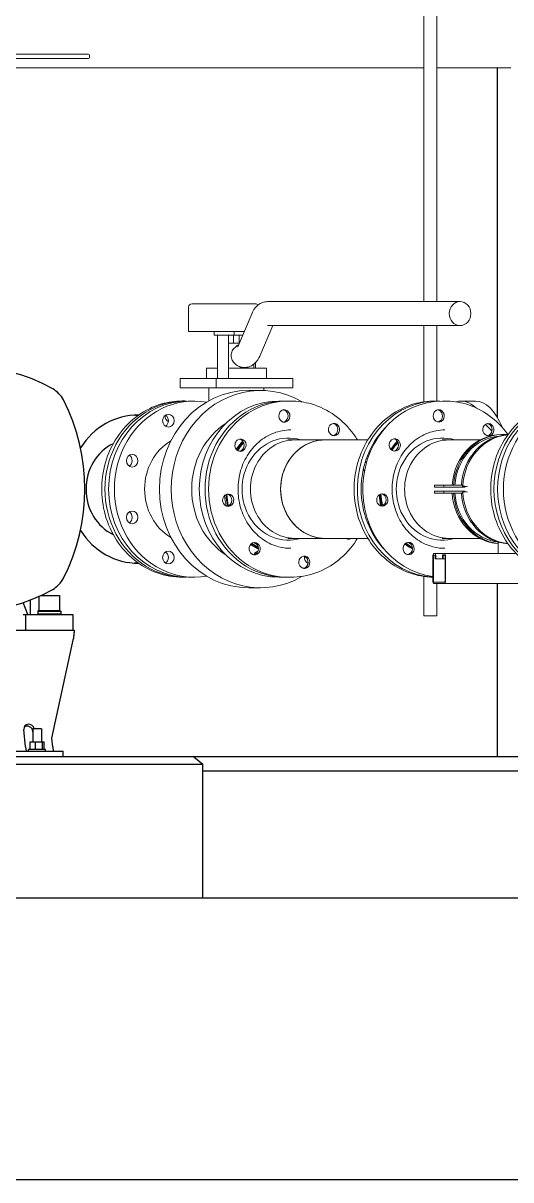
# Model space of a CAD drawing. Header units: millimetres. Extents: x -4172 to 126100, y -2 to 142133.
# Drawn here: x 62007 to 62698, y 42418 to 44059 of the extents above; entities that cross this region are included whole.
import ezdxf

# ---------------------------------------------------------------- set-up
doc = ezdxf.new("R2010")
doc.units = ezdxf.units.MM
doc.header["$LTSCALE"] = 100
for name, color, linetype, lineweight, true_color in [('P_Biomass (BM)', 150, 'Continuous', 18, 0x007fff), ('P_Cable Ducts (CD)', 30, 'Continuous', 18, 0xff7f00), ('P_Technical Water (TW)', 140, 'Continuous', 18, 0x00bfff)]:
    doc.layers.add(name, color=color, linetype=linetype, lineweight=lineweight, true_color=true_color)
doc.layers.add('Visible', color=7, linetype='Continuous', lineweight=25)

msp = doc.modelspace()

# ---------------------------------------------------------------- linework, layer by layer
at = {"layer": 'P_Biomass (BM)'}
for p, q in [((61974.78, 44014.58), (62099.34, 44014.58)), ((62099.34, 44008.58), (61974.78, 44008.58)), ((62099.39, 44014.58), (62099.34, 44014.58)), ((62099.34, 44008.58), (62099.39, 44008.58)), ((62100.89, 44010.08), (62100.89, 44013.08)), ((62241.28, 43621.08), (62241.28, 43655.58)), ((62246.28, 43660.58), (62336.28, 43660.58)), ((62353.23, 43663.58), (62626.36, 43663.58)), ((62311.06, 43599.63), (62331.54, 43647.42)), ((62342.31, 43586.24), (62360.89, 43629.58)), ((62353.23, 43629.58), (62626.36, 43629.58)), ((62277.77, 43621.08), (62241.28, 43621.08)), ((62277.77, 43621.08), (62306.02, 43621.08)), ((62277.77, 43616.08), (62277.77, 43621.08)), ((62277.77, 43616.08), (62306.02, 43616.08)), ((62282.18, 43554.58), (62282.18, 43616.08)), ((62298.18, 43554.58), (62298.18, 43616.08)), ((62305.17, 43604.58), (62305.17, 43616.08)), ((62306.02, 43621.08), (62320.25, 43621.08)), ((62306.02, 43616.08), (62306.02, 43621.08)), ((62306.02, 43616.08), (62318.11, 43616.08)), ((62313.17, 43604.58), (62313.17, 43616.08)), ((62298.18, 43604.58), (62313.18, 43604.58)), ((62334.17, 43575.01), (62334.17, 43569.08)), ((62336.17, 43569.08), (62336.17, 43576.82)), ((62266.67, 43569.08), (62282.18, 43569.08)), ((62266.67, 43569.08), (62266.67, 43554.58)), ((62298.18, 43569.08), (62351.67, 43569.08)), ((62319.89, 43570.08), (62320.63, 43570.08)), ((62351.67, 43569.08), (62351.67, 43554.58)), ((62280.68, 43554.58), (62229.25, 43554.58)), ((62229.25, 43554.58), (62229.25, 43541.08)), ((62229.25, 43541.08), (62280.68, 43541.08)), ((62270.17, 43541.08), (62270.17, 43522.85)), ((62280.68, 43554.58), (62389.1, 43554.58)), ((62280.68, 43541.08), (62280.68, 43554.58)), ((62280.68, 43541.08), (62389.1, 43541.08)), ((62348.17, 43541.08), (62348.17, 43537.48)), ((62389.1, 43554.58), (62389.1, 43541.08)), ((62343.36, 43537.58), (62326.64, 43537.58)), ((62249.06, 43522.58), (62240.92, 43522.58)), ((62377.65, 43522.58), (62369.5, 43522.58)), ((62382.79, 43522.58), (62386.22, 43522.58)), ((62593.67, 43522.58), (62590.24, 43522.58)), ((62601.39, 43522.58), (62604.82, 43522.58)), ((62628.27, 43522.58), (62648.15, 43522.58)), ((62684.97, 43475.08), (62687.11, 43475.08)), ((62382.36, 43467.43), (62392.22, 43467.43)), ((62392.22, 43467.43), (62435.08, 43467.43)), ((62435.08, 43467.43), (62495.61, 43467.43)), ((62600.96, 43467.43), (62610.82, 43467.43)), ((62610.82, 43467.43), (62654.64, 43467.43)), ((62590.27, 43403.08), (62603.34, 43403.08)), ((62590.27, 43403.08), (62590.27, 43400.58)), ((62603.34, 43400.58), (62590.27, 43400.58)), ((62603.34, 43394.58), (62590.27, 43394.58)), ((62590.27, 43392.08), (62590.27, 43394.58)), ((62590.27, 43392.08), (62603.34, 43392.08)), ((62603.34, 43400.58), (62603.34, 43403.08)), ((62603.34, 43403.08), (62629.27, 43403.08)), ((62633.22, 43400.58), (62603.34, 43400.58)), ((62603.34, 43394.58), (62603.34, 43392.08)), ((62633.22, 43394.58), (62603.34, 43394.58)), ((62603.34, 43392.08), (62629.27, 43392.08)), ((62629.2, 43401.82), (62630.27, 43401.82)), ((62629.2, 43393.33), (62630.27, 43393.33)), ((62630.27, 43401.82), (62637.17, 43401.41)), ((62630.27, 43393.33), (62637.17, 43393.75)), ((62633.26, 43401.58), (62631, 43401.72)), ((62633.26, 43393.58), (62631, 43393.44)), ((62633.99, 43401.47), (62633.25, 43401.47)), ((62633.99, 43393.69), (62633.25, 43393.69)), ((62635.03, 43401.41), (62633.99, 43401.47)), ((62635.03, 43393.75), (62633.99, 43393.69)), ((62382.36, 43327.73), (62392.22, 43327.73)), ((62392.22, 43327.73), (62435.08, 43327.73)), ((62435.08, 43327.73), (62495.61, 43327.73)), ((62600.96, 43327.73), (62610.82, 43327.73)), ((62610.82, 43327.73), (62654.64, 43327.73)), ((62680.58, 43322.08), (62682.24, 43322.08)), ((62680.58, 43322.08), (62680.58, 43306.08)), ((62587.7, 43302.08), (62587.7, 43267.58)), ((62588.56, 43267.58), (62588.56, 43302.08)), ((62590.31, 43306.08), (62589.41, 43306.08)), ((62589.41, 43304.08), (62590.31, 43304.08)), ((62603.3, 43306.08), (62590.31, 43306.08)), ((62591.17, 43302.08), (62591.17, 43298.58)), ((62591.17, 43298.58), (62592.03, 43298.58)), ((62592.03, 43298.58), (62592.03, 43302.08)), ((62601.59, 43298.58), (62592.03, 43298.58)), ((62601.59, 43302.08), (62601.59, 43298.58)), ((62601.59, 43298.58), (62602.44, 43298.58)), ((62602.44, 43298.58), (62602.44, 43302.08)), ((62605.06, 43298.58), (62602.44, 43298.58)), ((62604.2, 43306.08), (62603.3, 43306.08)), ((62603.3, 43304.08), (62604.2, 43304.08)), ((62706.23, 43306.08), (62604.2, 43306.08)), ((62605.06, 43302.08), (62605.06, 43267.58)), ((62605.92, 43267.58), (62605.92, 43302.08)), ((62249.06, 43272.58), (62240.92, 43272.58)), ((62377.65, 43272.58), (62369.5, 43272.58)), ((62382.79, 43272.58), (62386.22, 43272.58)), ((62604.2, 43265.58), (62589.41, 43265.58)), ((62589.41, 43263.58), (62604.2, 43263.58)), ((62790.21, 43263.58), (62604.2, 43263.58)), ((62343.36, 43257.58), (62326.64, 43257.58))]:
    msp.add_line(p, q, dxfattribs=at)
for centre, radius, start, end in [((62099.39, 44013.08), 1.5, 0, 90), ((62099.39, 44010.08), 1.5, 270, 0), ((62246.28, 43655.58), 5, 90, 180), ((62336.28, 43655.58), 5, 41.79659, 90)]:
    msp.add_arc(centre, radius, start, end, dxfattribs=at)
for centre, major_axis in [((62626.36, 43646.58), (0, 17)), ((62212.76, 43494.59), (0, -9)), ((62161.42, 43437.76), (0, -9)), ((62161.42, 43357.4), (0, 9)), ((62212.76, 43300.57), (0, 9))]:
    msp.add_ellipse(centre, major_axis=major_axis, ratio=0.9034838, dxfattribs=at)
for centre, major_axis, ratio, start_param, end_param in [((62343.36, 43397.58), (0, -140), 0.9034838, 2.6543912, 6.7703867), ((62235.77, 43397.58), (0, -125), 0.9034838, 3.118819, 6.305959), ((62249.06, 43397.58), (0, -125), 0.9034838, 2.982618, 6.4421599), ((62326.64, 43397.58), (0, -140), 0.9034838, 3.1415927, 6.2831853), ((62377.65, 43397.58), (0, -125), 0.9034838, 3.118819, 6.305959), ((62593.67, 43397.58), (0, -125), 0.9034838, 3.1074285, 6.2302725), ((62628.27, 43397.58), (0, 125), 0.4286222, 5.8855026, 6.4234852), ((62240.92, 43397.58), (0, -125), 0.9034838, 3.1415927, 6.2831853), ((62369.5, 43397.58), (0, -125), 0.9034838, 3.1415927, 6.2831853), ((62382.79, 43397.58), (0, 125), 0.9034838, 0, 3.1415927), ((62377.17, 43501.4), (0, 8.75), 0.9034838, 0.5838461, 5.9997831), ((62374.59, 43501.4), (0, -8.75), 0.9034838, 0.1633809, 2.8581904), ((62601.39, 43397.58), (0, 125), 0.9034838, 0, 3.0200907), ((62596.09, 43501.45), (0, 8.75), 0.9034838, 0.5803445, 5.9962815), ((62593.52, 43501.45), (0, -8.75), 0.9034838, 0.1633809, 2.8546889), ((62648.15, 43397.58), (0, 125), 0.4286222, 5.4855199, 6.2831853), ((62787.41, 43397.58), (0, -125), 0.9034838, 3.332463, 6.092315), ((62792.55, 43397.58), (0, 125), 0.9034838, 0.2704132, 2.8711794), ((62800.7, 43397.58), (0, -125), 0.9034838, 3.5901596, 5.8346183), ((62215.98, 43501.46), (0, 8.75), 0.9034838, 1.5144978, 2.7114821), ((62204.61, 43494.59), (0, 9), 0.9034838, 3.6660768, 5.7587011), ((62343.36, 43397.58), (0, 108), 0.9034838, 0.5232508, 2.6183418), ((62447.65, 43482.1), (0, -8.75), 0.9034838, 2.9400405, 8.3559775), ((62445.08, 43482.1), (0, 8.75), 0.9034838, 6.0816332, 6.1198044), ((62666.51, 43481.88), (0, -8.75), 0.9034838, 2.936539, 8.352476), ((62663.94, 43481.88), (0, 8.75), 0.9034838, 6.0781317, 6.1198044), ((62382.79, 43397.58), (0, 72.5), 0.9034838, 6.0119784, 9.6959849), ((62445.08, 43482.1), (0, -8.75), 0.9034838, 0.1633809, 2.0727922), ((62593.67, 43397.58), (0, 119), 0.9034838, 0.7538627, 2.38773), ((62601.39, 43397.58), (0, 72.5), 0.9034838, 6.0119784, 9.6959849), ((62684.97, 43397.58), (0, 77.5), 0.9034838, 0, 1.4997689), ((62687.11, 43397.58), (0, 77.5), 0.9034838, 6.2050577, 7.7829542), ((62698.04, 43397.58), (0, 77.5), 0.9034838, 0.0524665, 1.4997689), ((62700.19, 43397.58), (0, 77.5), 0.9034838, 0.084922, 1.5159811), ((62593.67, 43397.58), (0, -119), 0.9034838, 2.3312109, 2.4500608), ((62663.94, 43481.88), (0, -8.75), 0.9034838, 0.1633809, 2.0692907), ((62249.06, 43397.58), (0, 77.5), 0.9034838, 0.4863038, 2.6552888), ((62315, 43459.88), (0, 8.75), 0.9034838, 1.3692442, 6.7851812), ((62377.65, 43397.58), (0, 94.73), 0.9034838, 0.7669277, 0.9305787), ((62378.93, 43397.58), (0, -94), 0.9034838, 3.9217251, 4.083456), ((62380.22, 43397.58), (0, -94), 0.9034838, 3.9357882, 4.09173), ((62312.43, 43459.88), (0, -8.75), 0.9034838, 0.1633809, 2.9782118), ((62392.22, 43397.58), (0, 69.85), 0.9034838, 0, 3.1415927), ((62392.22, 43397.58), (0, 69.85), 0.9034838, 0, 3.1415927), ((62435.08, 43397.58), (0, 69.85), 0.9034838, 0, 3.1415927), ((62435.08, 43397.58), (0, -69.85), 0.9034838, 3.1415927, 6.2831853), ((62533.79, 43460.17), (0, 8.75), 0.9034838, 1.3657427, 6.7816797), ((62597.53, 43397.58), (0, -94), 0.9034838, 3.9180087, 4.0795445), ((62598.82, 43397.58), (0, -94), 0.9034838, 3.9321324, 4.0878254), ((62531.22, 43460.17), (0, -8.75), 0.9034838, 0.1633809, 2.9782118), ((62610.82, 43397.58), (0, 69.85), 0.9034838, 0, 3.1415927), ((62610.82, 43397.58), (0, 69.85), 0.9034838, 0, 3.1415927), ((62687.11, 43397.58), (0, 75.5), 0.9034838, 0.0875096, 1.4978841), ((62153.27, 43437.76), (0, 9), 0.9034838, 3.6660768, 5.7587011), ((62496.99, 43428.41), (0, 8.75), 0.9034838, 1.8198293, 2.2435431), ((62496.99, 43428.41), (0, 8.75), 0.9034838, 0.3766454, 0.7608275), ((62684.97, 43397.58), (0, -77.5), 0.9034838, 4.7834164, 6.2204198), ((62687.11, 43397.58), (0, -77.5), 0.9034838, 4.7834164, 6.1897178), ((62687.11, 43397.58), (0, -75.5), 0.9034838, 4.7853012, 6.1956757), ((62698.04, 43397.58), (0, -77.5), 0.9034838, 4.7834164, 6.2307188), ((62700.19, 43397.58), (0, -77.5), 0.9034838, 4.7672042, 6.1982633), ((62699.11, 43397.58), (0, -73), 0.9034838, 4.6575738, 4.6712815), ((62699.11, 43397.58), (0, 73), 0.9034838, 1.6119038, 1.6256115), ((62297.57, 43381.86), (0, 8.75), 0.9034838, 2.1546424, 7.5705794), ((62377.65, 43397.58), (0, 94.73), 0.9034838, 1.6664087, 1.826111), ((62378.93, 43397.58), (0, -94), 0.9034838, 4.7949106, 4.9729185), ((62380.22, 43397.58), (0, -94), 0.9034838, 4.7896443, 4.9681663), ((62294.99, 43381.86), (0, -8.75), 0.9034838, 0.1633809, 2.9782118), ((62516.11, 43382.23), (0, 8.75), 0.9034838, 2.1511408, 7.5670778), ((62597.53, 43397.58), (0, -94), 0.9034838, 4.790913, 4.9690218), ((62598.82, 43397.58), (0, -94), 0.9034838, 4.7856909, 4.9643353), ((62513.54, 43382.23), (0, -8.75), 0.9034838, 0.1633809, 2.9782118), ((62153.27, 43357.4), (0, 9), 0.9034838, 3.6660768, 5.7587011), ((62503.85, 43348.4), (0, 8.75), 0.9034838, 1.2184961, 1.6239228), ((62541.38, 43397.58), (0, -69.85), 0.9034838, 5.4800397, 5.5316966), ((62541.38, 43397.58), (0, 69.85), 0.9034838, 2.338447, 2.3901039), ((62467.73, 43335.28), (0, -8.75), 0.9034838, 5.753615, 6.7851812), ((62465.16, 43335.28), (0, -8.75), 0.9034838, 0.1633809, 0.5019959), ((62503.85, 43348.4), (0, -8.75), 0.9034838, 5.6334332, 5.9195845), ((62335.08, 43313.06), (0, 8.75), 0.9034838, 2.9400405, 8.3559775), ((62377.65, 43397.58), (0, 94.73), 0.9034838, 2.5441283, 2.6911036), ((62378.93, 43397.58), (0, -94), 0.9034838, 5.6779278, 5.8120006), ((62380.22, 43397.58), (0, -94), 0.9034838, 5.6692994, 5.7936428), ((62332.51, 43313.06), (0, -8.75), 0.9034838, 0.1633809, 2.9782118), ((62553.41, 43313.28), (0, 8.75), 0.9034838, 2.936539, 8.352476), ((62597.53, 43397.58), (0, -94), 0.9034838, 5.6739742, 5.8085389), ((62598.82, 43397.58), (0, -94), 0.9034838, 5.6653486, 5.7902199), ((62550.84, 43313.28), (0, -8.75), 0.9034838, 0.1633809, 2.9782118), ((62204.61, 43300.57), (0, 9), 0.9034838, 3.6660768, 5.7587011), ((62341.34, 43300.57), (0, 9), 0.9034838, 0.206108, 1.1230377), ((62333.2, 43300.57), (0, 9), 0.9034838, 5.5700055, 5.7587011), ((62405.56, 43293.76), (0, -8.75), 0.9034838, 0.5838461, 5.9997831), ((62402.99, 43293.76), (0, 8.75), 0.9034838, 3.7254387, 6.1198044), ((62413.95, 43300.57), (0, 9), 0.9034838, 1.4234147, 2.7411138), ((62405.81, 43300.57), (0, 9), 0.9034838, 3.6660768, 3.8171739), ((62589.41, 43302.08), (0, 4), 0.4286222, 0, 1.5707963), ((62589.41, 43302.08), (0, 2), 0.4286222, 0, 1.5707963), ((62590.31, 43302.08), (0, 4), 0.4286222, 4.712389, 6.2831853), ((62590.31, 43302.08), (0, 2), 0.4286222, 4.712389, 6.2831853), ((62603.3, 43302.08), (0, 4), 0.4286222, 0, 1.5707963), ((62603.3, 43302.08), (0, 2), 0.4286222, 0, 1.5707963), ((62604.2, 43302.08), (0, 4), 0.4286222, 4.712389, 6.2831853), ((62604.2, 43302.08), (0, 2), 0.4286222, 4.712389, 6.2831853), ((62589.41, 43267.58), (0, -4), 0.4286222, 4.712389, 6.2831853), ((62589.41, 43267.58), (0, -2), 0.4286222, 4.712389, 6.2831853), ((62604.2, 43267.58), (0, -4), 0.4286222, 0, 1.5707963), ((62604.2, 43267.58), (0, -2), 0.4286222, 0, 1.5707963)]:
    msp.add_ellipse(centre, major_axis=major_axis, ratio=ratio, start_param=start_param, end_param=end_param, dxfattribs=at)
for points, knots in [([(62331.54, 43647.42), (62332.11, 43648.75), (62332.77, 43650.08), (62334.33, 43652.72), (62335.23, 43654.04), (62337.43, 43656.65), (62338.72, 43657.94), (62341.9, 43660.35), (62343.8, 43661.47), (62348.2, 43663.09), (62350.7, 43663.58), (62353.23, 43663.58)], [0.78539816, 0.78539816, 0.78539816, 0.78539816, 0.9424778, 0.9424778, 1.09955743, 1.09955743, 1.25663706, 1.25663706, 1.41371669, 1.41371669, 1.57079633, 1.57079633, 1.57079633, 1.57079633]), ([(62301.67, 43587.08), (62301.67, 43588.2), (62301.82, 43589.34), (62302.4, 43591.56), (62302.83, 43592.65), (62304.47, 43595.76), (62306.03, 43597.62), (62308.54, 43599.83), (62309.46, 43600.52), (62310.98, 43601.48), (62311.54, 43601.8), (62312.11, 43602.09)], [0, 0, 0, 0, 0.3362954, 0.3362954, 0.6725908, 0.6725908, 1.3451815, 1.3451815, 1.6773698, 1.6773698, 1.8600431, 1.8600431, 1.8600431, 1.8600431]), ([(62311, 43599.49), (62311, 43599.49), (62311.01, 43599.51), (62311.03, 43599.57), (62311.05, 43599.6), (62311.06, 43599.63)], [2.25536311, 2.25536311, 2.25536311, 2.25536311, 2.31664579, 2.31664579, 2.35619449, 2.35619449, 2.35619449, 2.35619449]), ([(62319.89, 43570.08), (62318.89, 43570.08), (62317.83, 43570.19), (62315.69, 43570.64), (62314.6, 43570.98), (62312.47, 43571.86), (62311.43, 43572.4), (62309.46, 43573.64), (62308.54, 43574.33), (62306.03, 43576.54), (62304.47, 43578.39), (62302.83, 43581.5), (62302.4, 43582.59), (62301.82, 43584.82), (62301.67, 43585.96), (62301.67, 43587.08)], [8.0218037, 8.0218037, 8.0218037, 8.0218037, 8.353992, 8.353992, 8.6861803, 8.6861803, 9.0183685, 9.0183685, 9.3505568, 9.3505568, 10.0231475, 10.0231475, 10.3594429, 10.3594429, 10.6957383, 10.6957383, 10.6957383, 10.6957383]), ([(62320.63, 43570.08), (62322.98, 43570.08), (62325.32, 43570.5), (62329.65, 43571.99), (62331.59, 43573.08), (62334.85, 43575.46), (62336.18, 43576.75), (62338.43, 43579.35), (62339.35, 43580.67), (62340.94, 43583.31), (62341.61, 43584.64), (62342.23, 43586.06), (62342.27, 43586.15), (62342.31, 43586.24)], [1.57079633, 1.57079633, 1.57079633, 1.57079633, 1.71726411, 1.71726411, 1.87434374, 1.87434374, 2.03142337, 2.03142337, 2.18850301, 2.18850301, 2.34558264, 2.34558264, 2.35619449, 2.35619449, 2.35619449, 2.35619449]), ([(62232.34, 43272.58), (62220.29, 43272.58), (62208.23, 43274.69), (62185.31, 43282.92), (62174.46, 43289.05), (62154.97, 43304.73), (62146.37, 43314.32), (62132.29, 43336.01), (62126.84, 43348.14), (62119.68, 43373.7), (62117.99, 43387.14), (62118.57, 43413.94), (62120.84, 43427.3), (62129.14, 43452.56), (62135.16, 43464.46), (62150.34, 43485.54), (62159.48, 43494.72), (62179.91, 43509.4), (62191.18, 43514.93), (62212.54, 43521.16), (62222.44, 43522.58), (62232.34, 43522.58)], [2.8947733, 2.8947733, 2.8947733, 2.8947733, 3.2083302, 3.2083302, 3.523557, 3.523557, 3.8424975, 3.8424975, 4.1649078, 4.1649078, 4.4893646, 4.4893646, 4.814399, 4.814399, 5.1386491, 5.1386491, 5.4605999, 5.4605999, 5.7788805, 5.7788805, 6.036366, 6.036366, 6.036366, 6.036366]), ([(62372.81, 43508.7), (62372.82, 43508.71), (62372.84, 43508.72), (62373.59, 43509.26), (62374.39, 43509.65), (62376.05, 43510.11), (62376.89, 43510.19), (62378.29, 43510.08), (62378.84, 43509.97), (62379.38, 43509.8)], [-2.3553859, -2.3553859, -2.3553859, -2.3553859, -2.34903119, -2.34903119, -2.04397145, -2.04397145, -1.75435964, -1.75435964, -1.56067004, -1.56067004, -1.56067004, -1.56067004]), ([(62376.8, 43509.8), (62376.52, 43509.89), (62376.22, 43509.97), (62375.9, 43510.03), (62375.88, 43510.03), (62375.87, 43510.03)], [-0.92767513, -0.92767513, -0.92767513, -0.92767513, -0.8251738, -0.8251738, -0.82134432, -0.82134432, -0.82134432, -0.82134432]), ([(62480.85, 43467.43), (62479.25, 43470.03), (62477.56, 43472.57), (62468.22, 43485.54), (62459.08, 43494.72), (62438.65, 43509.4), (62427.38, 43514.93), (62406.02, 43521.16), (62396.12, 43522.58), (62386.22, 43522.58)], [3.98151123, 3.98151123, 3.98151123, 3.98151123, 4.05714935, 4.05714935, 4.37910009, 4.37910009, 4.69738073, 4.69738073, 4.95486616, 4.95486616, 4.95486616, 4.95486616]), ([(62587.7, 43272.61), (62576.49, 43272.88), (62565.33, 43274.98), (62543.21, 43282.92), (62532.36, 43289.05), (62512.87, 43304.73), (62504.27, 43314.32), (62490.19, 43336.01), (62484.74, 43348.14), (62477.58, 43373.7), (62475.89, 43387.14), (62476.47, 43413.94), (62478.74, 43427.3), (62487.04, 43452.56), (62493.06, 43464.46), (62508.24, 43485.54), (62517.38, 43494.72), (62537.81, 43509.4), (62549.08, 43514.93), (62570.44, 43521.16), (62580.34, 43522.58), (62590.24, 43522.58)], [4.8291613, 4.8291613, 4.8291613, 4.8291613, 5.1206669, 5.1206669, 5.4358937, 5.4358937, 5.7548341, 5.7548341, 6.0772444, 6.0772444, 6.4017012, 6.4017012, 6.7267357, 6.7267357, 7.0509858, 7.0509858, 7.3729366, 7.3729366, 7.6912172, 7.6912172, 7.9487026, 7.9487026, 7.9487026, 7.9487026]), ([(62591.76, 43508.77), (62591.77, 43508.78), (62591.79, 43508.79), (62592.54, 43509.33), (62593.35, 43509.72), (62595.01, 43510.17), (62595.85, 43510.25), (62597.24, 43510.13), (62597.8, 43510.02), (62598.33, 43509.84)], [-2.3553859, -2.3553859, -2.3553859, -2.3553859, -2.34903119, -2.34903119, -2.04397145, -2.04397145, -1.75435964, -1.75435964, -1.56067004, -1.56067004, -1.56067004, -1.56067004]), ([(62595.76, 43509.84), (62595.47, 43509.94), (62595.17, 43510.01), (62594.84, 43510.08), (62594.82, 43510.08), (62594.8, 43510.08)], [-0.92767513, -0.92767513, -0.92767513, -0.92767513, -0.8251738, -0.8251738, -0.8183056, -0.8183056, -0.8183056, -0.8183056]), ([(62694.4, 43475.01), (62694.39, 43475.02), (62694.39, 43475.03), (62686.82, 43485.54), (62677.68, 43494.72), (62657.25, 43509.4), (62645.98, 43514.93), (62624.62, 43521.16), (62614.72, 43522.58), (62604.82, 43522.58)], [5.63119854, 5.63119854, 5.63119854, 5.63119854, 5.63144722, 5.63144722, 5.95339796, 5.95339796, 6.2716786, 6.2716786, 6.52916403, 6.52916403, 6.52916403, 6.52916403]), ([(62767.63, 43273.87), (62761.11, 43274.9), (62754.68, 43276.55), (62736.95, 43282.92), (62726.09, 43289.05), (62706.61, 43304.73), (62698.01, 43314.32), (62683.93, 43336.01), (62678.48, 43348.14), (62671.32, 43373.7), (62669.63, 43387.14), (62670.21, 43413.94), (62672.48, 43427.3), (62680.78, 43452.56), (62686.8, 43464.46), (62701.98, 43485.54), (62711.12, 43494.72), (62731.55, 43509.4), (62742.82, 43514.93), (62758.9, 43519.62), (62763.24, 43520.59), (62767.63, 43521.29)], [1.7130549, 1.7130549, 1.7130549, 1.7130549, 1.8843532, 1.8843532, 2.1995801, 2.1995801, 2.5185205, 2.5185205, 2.8409308, 2.8409308, 3.1653876, 3.1653876, 3.490422, 3.490422, 3.8146722, 3.8146722, 4.1366229, 4.1366229, 4.4549036, 4.4549036, 4.5701304, 4.5701304, 4.5701304, 4.5701304]), ([(62452.01, 43486.31), (62451.86, 43486.6), (62451.7, 43486.89), (62451.27, 43487.54), (62451.01, 43487.89), (62450.56, 43488.4), (62450.39, 43488.57), (62450.13, 43488.82), (62450.04, 43488.89), (62449.91, 43489.01), (62449.86, 43489.05), (62449.76, 43489.13), (62449.72, 43489.16), (62449.63, 43489.24), (62449.58, 43489.28), (62449.43, 43489.39), (62449.33, 43489.46), (62448.82, 43489.82), (62448.38, 43490.06), (62447.52, 43490.44), (62447.09, 43490.57), (62446.66, 43490.67)], [-0.9276785, -0.9276785, -0.9276785, -0.9276785, -0.82505173, -0.82505173, -0.68940699, -0.68940699, -0.61368693, -0.61368693, -0.57712276, -0.57712276, -0.55661523, -0.55661523, -0.53915907, -0.53915907, -0.51821587, -0.51821587, -0.47965949, -0.47965949, -0.31764141, -0.31764141, -0.17010401, -0.17010401, -0.17010401, -0.17010401]), ([(62449.23, 43490.67), (62449.25, 43490.67), (62449.27, 43490.66), (62450.15, 43490.46), (62450.96, 43490.1), (62452.43, 43489.12), (62453.07, 43488.52), (62453.99, 43487.36), (62454.31, 43486.85), (62454.58, 43486.31)], [-2.35538518, -2.35538518, -2.35538518, -2.35538518, -2.34888191, -2.34888191, -2.04388778, -2.04388778, -1.75433311, -1.75433311, -1.56067003, -1.56067003, -1.56067003, -1.56067003]), ([(62670.88, 43486.07), (62670.74, 43486.36), (62670.58, 43486.65), (62670.16, 43487.3), (62669.89, 43487.65), (62669.44, 43488.16), (62669.27, 43488.33), (62669.01, 43488.58), (62668.93, 43488.66), (62668.79, 43488.77), (62668.74, 43488.82), (62668.65, 43488.89), (62668.61, 43488.93), (62668.52, 43489), (62668.46, 43489.04), (62668.32, 43489.16), (62668.22, 43489.23), (62667.71, 43489.58), (62667.27, 43489.83), (62666.41, 43490.21), (62665.99, 43490.35), (62665.55, 43490.45)], [-0.9276785, -0.9276785, -0.9276785, -0.9276785, -0.82505173, -0.82505173, -0.68940699, -0.68940699, -0.61368693, -0.61368693, -0.57712276, -0.57712276, -0.55661523, -0.55661523, -0.53915907, -0.53915907, -0.51821587, -0.51821587, -0.47965949, -0.47965949, -0.31764141, -0.31764141, -0.17010401, -0.17010401, -0.17010401, -0.17010401]), ([(62668.12, 43490.45), (62668.14, 43490.44), (62668.16, 43490.44), (62669.04, 43490.23), (62669.85, 43489.87), (62671.31, 43488.89), (62671.96, 43488.28), (62672.87, 43487.11), (62673.19, 43486.61), (62673.46, 43486.07)], [-2.35538518, -2.35538518, -2.35538518, -2.35538518, -2.34888191, -2.34888191, -2.04388778, -2.04388778, -1.75433311, -1.75433311, -1.56067003, -1.56067003, -1.56067003, -1.56067003]), ([(62386.22, 43481.58), (62378.11, 43481.58), (62369.99, 43480.08), (62354.64, 43474.23), (62347.39, 43469.91), (62334.57, 43458.92), (62328.98, 43452.31), (62320, 43437.48), (62316.57, 43429.3), (62312.2, 43412.18), (62311.24, 43403.25), (62311.84, 43385.51), (62313.41, 43376.71), (62318.89, 43360.1), (62322.81, 43352.29), (62332.61, 43338.41), (62338.51, 43332.35), (62351.72, 43322.54), (62359.06, 43318.83), (62373.07, 43314.56), (62379.64, 43313.58), (62386.22, 43313.58)], [4.9548662, 4.9548662, 4.9548662, 4.9548662, 5.2862551, 5.2862551, 5.6140083, 5.6140083, 5.9348234, 5.9348234, 6.2503998, 6.2503998, 6.5633673, 6.5633673, 6.8757031, 6.8757031, 7.1890866, 7.1890866, 7.5056118, 7.5056118, 7.8278449, 7.8278449, 8.0964588, 8.0964588, 8.0964588, 8.0964588]), ([(62604.82, 43481.58), (62596.7, 43481.58), (62588.59, 43480.08), (62573.23, 43474.23), (62565.98, 43469.91), (62553.17, 43458.92), (62547.58, 43452.31), (62538.59, 43437.48), (62535.17, 43429.3), (62530.8, 43412.18), (62529.83, 43403.25), (62530.44, 43385.51), (62532, 43376.71), (62537.48, 43360.1), (62541.4, 43352.29), (62551.21, 43338.41), (62557.11, 43332.35), (62570.32, 43322.54), (62577.66, 43318.83), (62591.66, 43314.56), (62598.24, 43313.58), (62604.82, 43313.58)], [0.2459787, 0.2459787, 0.2459787, 0.2459787, 0.5773677, 0.5773677, 0.9051209, 0.9051209, 1.225936, 1.225936, 1.5415124, 1.5415124, 1.8544799, 1.8544799, 2.1668157, 2.1668157, 2.4801991, 2.4801991, 2.7967244, 2.7967244, 3.1189575, 3.1189575, 3.3875714, 3.3875714, 3.3875714, 3.3875714]), ([(62307.25, 43461.63), (62307.26, 43461.65), (62307.26, 43461.67), (62307.45, 43462.64), (62307.76, 43463.55), (62308.64, 43465.18), (62309.19, 43465.89), (62310.25, 43466.9), (62310.71, 43467.25), (62311.2, 43467.55)], [-2.35538518, -2.35538518, -2.35538518, -2.35538518, -2.34888191, -2.34888191, -2.04388778, -2.04388778, -1.75433311, -1.75433311, -1.56067003, -1.56067003, -1.56067003, -1.56067003]), ([(62526.05, 43461.95), (62526.06, 43461.97), (62526.06, 43462), (62526.25, 43462.97), (62526.57, 43463.88), (62527.46, 43465.5), (62528, 43466.21), (62529.06, 43467.21), (62529.53, 43467.56), (62530.01, 43467.86)], [-2.35538518, -2.35538518, -2.35538518, -2.35538518, -2.34888191, -2.34888191, -2.04388778, -2.04388778, -1.75433311, -1.75433311, -1.56067003, -1.56067003, -1.56067003, -1.56067003]), ([(62290.97, 43377.04), (62290.96, 43377.06), (62290.95, 43377.08), (62290.46, 43377.91), (62290.1, 43378.81), (62289.68, 43380.65), (62289.61, 43381.57), (62289.72, 43383.11), (62289.82, 43383.72), (62289.98, 43384.31)], [-2.3553859, -2.3553859, -2.3553859, -2.3553859, -2.34903119, -2.34903119, -2.04397145, -2.04397145, -1.75435964, -1.75435964, -1.56067004, -1.56067004, -1.56067004, -1.56067004]), ([(62509.5, 43377.43), (62509.33, 43377.73), (62509.17, 43378.04), (62508.56, 43379.38), (62508.28, 43380.5), (62508.16, 43382.68), (62508.27, 43383.71), (62508.53, 43384.7)], [-3.61969905, -3.61969905, -3.61969905, -3.61969905, -3.48259137, -3.48259137, -3.04174028, -3.04174028, -2.64266854, -2.64266854, -2.64266854, -2.64266854]), ([(62386.22, 43272.58), (62398.28, 43272.58), (62410.33, 43274.69), (62433.25, 43282.92), (62444.11, 43289.05), (62463.59, 43304.73), (62472.19, 43314.32), (62479.76, 43325.97), (62480.31, 43326.85), (62480.85, 43327.73)], [1.81327351, 1.81327351, 1.81327351, 1.81327351, 2.12683041, 2.12683041, 2.44205725, 2.44205725, 2.76099767, 2.76099767, 2.78662844, 2.78662844, 2.78662844, 2.78662844]), ([(62333.49, 43304.48), (62333.48, 43304.49), (62333.46, 43304.49), (62332.58, 43304.7), (62331.75, 43305.06), (62330.28, 43306.04), (62329.64, 43306.63), (62328.73, 43307.8), (62328.41, 43308.31), (62328.15, 43308.85)], [-2.35538518, -2.35538518, -2.35538518, -2.35538518, -2.34888191, -2.34888191, -2.04388778, -2.04388778, -1.75433311, -1.75433311, -1.56067003, -1.56067003, -1.56067003, -1.56067003]), ([(62551.8, 43304.71), (62551.78, 43304.71), (62551.76, 43304.72), (62550.88, 43304.93), (62550.06, 43305.29), (62548.58, 43306.27), (62547.95, 43306.87), (62547.04, 43308.04), (62546.73, 43308.55), (62546.46, 43309.09)], [-2.35538518, -2.35538518, -2.35538518, -2.35538518, -2.34888191, -2.34888191, -2.04388778, -2.04388778, -1.75433311, -1.75433311, -1.56067003, -1.56067003, -1.56067003, -1.56067003]), ([(62409.92, 43286.46), (62409.65, 43286.27), (62409.37, 43286.09), (62408.15, 43285.42), (62407.14, 43285.11), (62405.18, 43284.96), (62404.25, 43285.07), (62403.35, 43285.36)], [-3.61969905, -3.61969905, -3.61969905, -3.61969905, -3.48259137, -3.48259137, -3.04174028, -3.04174028, -2.64266854, -2.64266854, -2.64266854, -2.64266854]), ([(62404.26, 43285.13), (62404.43, 43285.16), (62404.6, 43285.2), (62405.7, 43285.48), (62406.56, 43285.9), (62407.31, 43286.43), (62407.33, 43286.45), (62407.35, 43286.46)], [-1.47584028, -1.47584028, -1.47584028, -1.47584028, -1.42887256, -1.42887256, -1.16119699, -1.16119699, -1.15416074, -1.15416074, -1.15416074, -1.15416074])]:
    msp.add_open_spline(points, degree=3, knots=knots, dxfattribs=at)
for points in [[(62468.96, 43327.61), (62469.02, 43327.65), (62469.09, 43327.69), (62469.15, 43327.73)], [(62471.72, 43327.73), (62471.66, 43327.69), (62471.59, 43327.65), (62471.53, 43327.61)], [(62499.07, 43341.44), (62498.95, 43341.53), (62498.84, 43341.64), (62498.73, 43341.74)]]:
    msp.add_open_spline(points, degree=3, dxfattribs=at)
at = {"layer": 'P_Cable Ducts (CD)'}
for p, q in [((61957.84, 43995.43), (62575.22, 43995.43)), ((62593.22, 43995.43), (62698.42, 43995.43))]:
    msp.add_line(p, q, dxfattribs=at)
at = {"layer": 'P_Technical Water (TW)'}
for p, q in [((62575.22, 44605.43), (62575.22, 43663.58)), ((62593.22, 44605.43), (62593.22, 43663.58)), ((62575.22, 43629.58), (62575.22, 43521.49)), ((62593.22, 43629.58), (62593.22, 43522.58)), ((62575.22, 43273.67), (62575.22, 43217.58)), ((62593.22, 43263.58), (62593.22, 43217.58)), ((62575.22, 43217.58), (62593.22, 43217.58))]:
    msp.add_line(p, q, dxfattribs=at)
at = {"layer": 'Visible'}
for p, q in [((62679.54, 43498.88), (62679.54, 43995.43)), ((62235.77, 43522.58), (62232.34, 43522.58)), ((62235.77, 43272.58), (62232.34, 43272.58)), ((62679.54, 43017.58), (62679.54, 43263.58)), ((62029.04, 43245.24), (62029.04, 43225.58)), ((62032, 43246.58), (62058.54, 43246.58)), ((62058.54, 43246.58), (62058.54, 43225.58)), ((62013.52, 43219.58), (62007.04, 43236.66)), ((62016.7, 43240.14), (62016.7, 43219.58)), ((62006.79, 43219.58), (62010.13, 43219.58)), ((62010.13, 43219.58), (62077.37, 43219.58)), ((62010.13, 43219.58), (62010.13, 43197.58)), ((62029.04, 43225.58), (62027.39, 43224.58)), ((62027.39, 43224.58), (62060.19, 43224.58)), ((62027.39, 43224.58), (62027.39, 43220.58)), ((62027.39, 43220.58), (62060.19, 43220.58)), ((62029.04, 43225.58), (62058.54, 43225.58)), ((62035.79, 43219.58), (62035.79, 43220.58)), ((62051.79, 43219.58), (62051.79, 43220.58)), ((62058.54, 43225.58), (62060.19, 43224.58)), ((62059.87, 43220.58), (62060.96, 43219.58)), ((62060.19, 43224.58), (62060.19, 43220.58)), ((62077.37, 43219.58), (62077.37, 43197.58)), ((61763.17, 43197.58), (62079.2, 43197.58)), ((62047.64, 43044.46), (62078, 43185.74)), ((62010.23, 43032.16), (62007.74, 43056.67)), ((62020.61, 43053.28), (62020.54, 43053.94)), ((62032.61, 43057.58), (62020.61, 43057.58)), ((62020.61, 43057.58), (62020.61, 43038.88)), ((62032.61, 43057.58), (62032.61, 43038.88)), ((62010.23, 43032.16), (62010.89, 43025.58)), ((62016.63, 43038.88), (62024.12, 43038.88)), ((62016.63, 43028.08), (62016.63, 43038.88)), ((62024.12, 43038.88), (62034.1, 43038.88)), ((62024.12, 43028.08), (62024.12, 43038.88)), ((62034.1, 43038.88), (62036.59, 43038.88)), ((62034.1, 43028.08), (62034.1, 43038.88)), ((62036.59, 43028.08), (62036.59, 43038.88)), ((62048.89, 43032.16), (62047.64, 43044.46)), ((62048.89, 43032.16), (62049.55, 43025.58)), ((62249.03, 43017.58), (61785.02, 43017.58)), ((61816.02, 43025.58), (62063.39, 43025.58)), ((62038.61, 43028.08), (62014.61, 43028.08)), ((62014.61, 43025.58), (62014.61, 43028.08)), ((62038.61, 43025.58), (62038.61, 43028.08)), ((62063.39, 43017.58), (62063.39, 43025.58)), ((62766.71, 43017.58), (62249.03, 43017.58)), ((62249.03, 43017.58), (62261.71, 43007.58)), ((61693.49, 43007.58), (62261.71, 43007.58)), ((62261.71, 42817.58), (62261.71, 43007.58)), ((62754.03, 42997.58), (62261.71, 42997.58)), ((59956, 42817.58), (65164.73, 42817.58)), ((65164.73, 42417.58), (59956, 42417.58))]:
    msp.add_line(p, q, dxfattribs=at)
for centre, major_axis, ratio, start_param, end_param in [((61927.35, 43302.08), (0, 269.5), 0.9605429, 5.7944931, 6.7718775), ((62024.85, 43499.07), (0, 48), 0.9605429, 5.2608798, 5.7346944), ((61835.62, 43397.58), (0, 269.5), 0.9605429, 4.2236968, 5.2010812), ((62169.12, 43397.58), (0, 105), 0.928039, 6.2699854, 7.2614312), ((62159.05, 43397.58), (0, 105), 0.9034838, 6.1725856, 6.2308037), ((62159.05, 43397.58), (0, 69.85), 0.9034838, 0.3991488, 2.7424439), ((62596.24, 43397.58), (0, 94), 0.9034838, 0.7636662, 0.9280652), ((62597.53, 43397.58), (0, 94), 0.9034838, 0.7764161, 0.9379518), ((62596.24, 43397.58), (0, 94), 0.9034838, 1.6574946, 1.8268587), ((62597.53, 43397.58), (0, 94), 0.9034838, 1.6493204, 1.8274291), ((62169.12, 43397.58), (0, 105), 0.928039, 2.1633468, 3.1547926), ((62596.24, 43397.58), (0, 94), 0.9034838, 2.542026, 2.684222), ((62597.53, 43397.58), (0, 94), 0.9034838, 2.5323815, 2.6669463), ((62159.05, 43397.58), (0, -105), 0.9034838, 0.0523817, 0.1105997), ((62024.85, 43296.08), (0, 48), 0.9605429, 3.6900835, 4.1638981), ((61927.35, 43493.08), (0, -269.5), 0.9605429, 5.7944931, 6.7718775), ((62015.19, 43056.67), (-6.16, 4.71), 0.9026151, 3.9687326, 6.9857069), ((62013.1, 43053.94), (-6.16, 4.71), 0.9026151, 3.8441142, 6.0344926)]:
    msp.add_ellipse(centre, major_axis=major_axis, ratio=ratio, start_param=start_param, end_param=end_param, dxfattribs=at)
msp.add_open_spline([(62079.2, 43197.58), (62079.2, 43197.57), (62079.2, 43197.57), (62079.09, 43195.59), (62078.94, 43193.7), (62078.62, 43190.64), (62078.5, 43189.6), (62078.24, 43187.59), (62078.08, 43186.36), (62078, 43185.74)], degree=3, knots=[-0.86871318, -0.86871318, -0.86871318, -0.86871318, -0.8682812, -0.8682812, -0.43640783, -0.43640783, -0.20371607, -0.20371607, -0.000001, -0.000001, -0.000001, -0.000001], dxfattribs=at)

doc.saveas('drawing.dxf')
